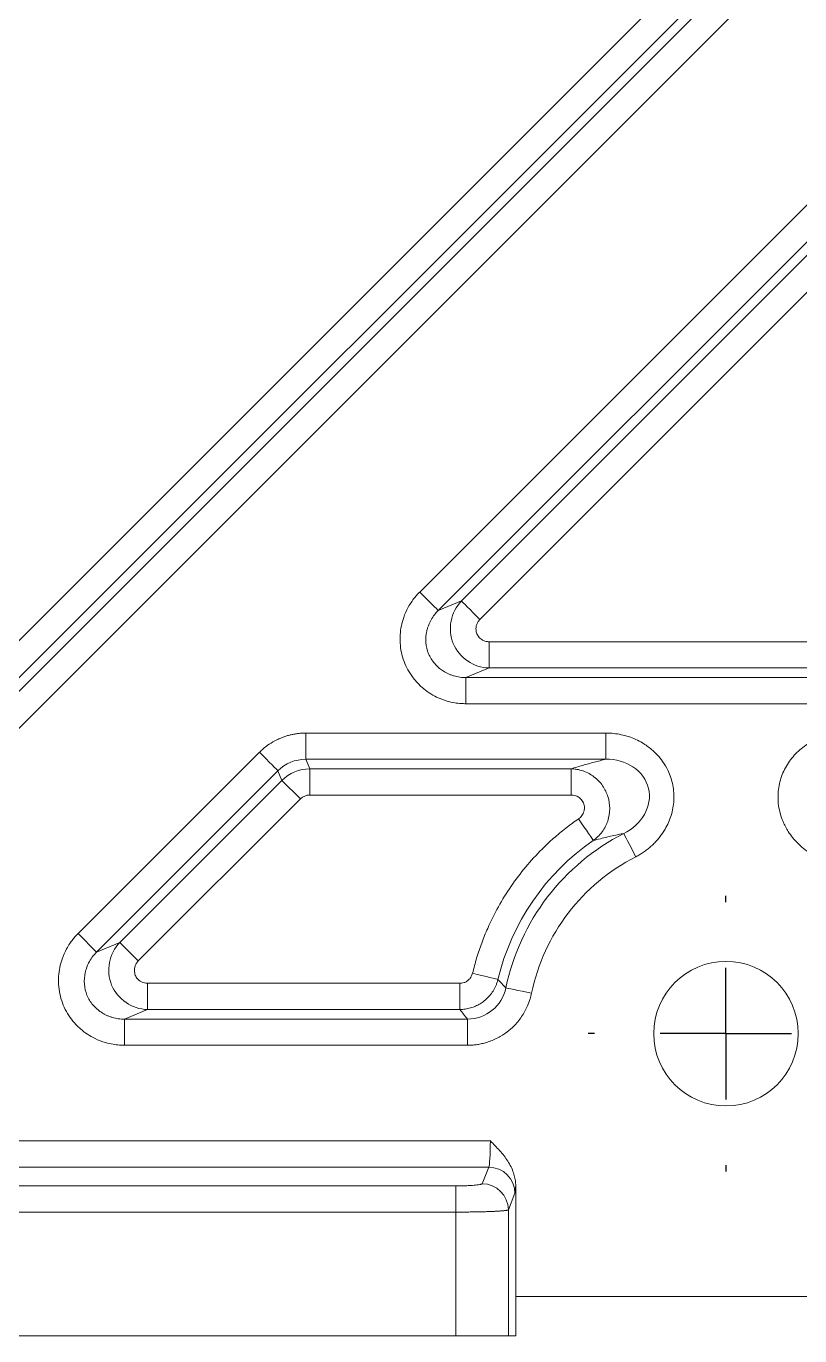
# Model space of a CAD drawing. Header units: millimetres. Extents: x 410 to 793, y 6 to 277.
# Drawn here: x 690.74 to 694.95, y 120.53 to 127.65 of the extents above; entities that cross this region are included whole.
import ezdxf

# ---------------------------------------------------------------- set-up
doc = ezdxf.new("R2010")
doc.units = ezdxf.units.MM
doc.layers.add('图框', color=7, linetype='Continuous')

# ---------------------------------------------------------------- blocks, each defined once
blk = doc.blocks.new('SW_CENTERMARKSYMBOL_81')
at = {"layer": '图框', "color": 0}
for p, q in [((0, 0.7143), (0, 0.75)), ((0, 0), (0, 0.3571)), ((-0.7143, 0), (-0.75, 0)), ((0, 0), (-0.3571, 0)), ((0, 0), (0, -0.3571)), ((0, 0), (0.3571, 0)), ((0.7143, 0), (0.75, 0)), ((0, -0.7143), (0, -0.75))]:
    blk.add_line(p, q, dxfattribs=at)

msp = doc.modelspace()

# ---------------------------------------------------------------- linework, layer by layer
at = {"color": 7, "linetype": 'Continuous', "lineweight": 15}
for p, q in [((698.6601, 132.2701), (688.9219, 122.5319)), ((698.7607, 132.1695), (689.0226, 122.4313)), ((698.8129, 132.1478), (689.0442, 122.3791)), ((689.1448, 122.2785), (698.9135, 132.0472)), ((698.4729, 130.1686), (692.8805, 124.5763)), ((692.9812, 124.4756), (698.5735, 130.068)), ((693.1071, 124.5278), (695.9895, 127.4102)), ((696.0902, 127.3096), (693.2077, 124.4272)), ((692.9812, 124.4756), (693.1071, 124.5278)), ((693.2581, 124.1634), (693.2581, 124.3057)), ((693.2581, 124.3057), (696.3435, 124.3057)), ((693.2581, 124.1634), (693.1321, 124.1112)), ((696.3435, 124.1634), (693.2581, 124.1634)), ((693.1321, 124.1112), (693.1321, 123.9689)), ((697.6785, 124.1112), (693.1321, 124.1112)), ((693.1321, 123.9689), (697.6785, 123.9689)), ((693.8932, 123.8093), (692.2609, 123.8093)), ((692.2609, 123.6669), (692.2609, 123.8093)), ((693.8932, 123.6669), (693.8932, 123.8093)), ((692.0093, 123.7051), (691.0234, 122.7191)), ((692.2609, 123.6669), (693.8932, 123.6669)), ((692.2609, 123.6669), (692.2825, 123.6148)), ((691.124, 122.6185), (692.11, 123.6044)), ((691.25, 122.6707), (692.1316, 123.5522)), ((692.1316, 123.5522), (692.11, 123.6044)), ((692.1316, 123.5522), (692.2322, 123.4516)), ((692.2825, 123.6148), (693.7037, 123.6148)), ((692.2825, 123.4725), (692.2825, 123.6148)), ((693.7037, 123.6148), (693.7037, 123.4725)), ((692.2322, 123.4516), (691.3506, 122.57)), ((693.7037, 123.4725), (692.2825, 123.4725)), ((691.124, 122.6185), (691.0234, 122.7191)), ((691.124, 122.6185), (691.25, 122.6707)), ((691.4009, 122.3062), (691.4009, 122.4486)), ((691.4009, 122.4486), (693.0986, 122.4486)), ((693.0986, 122.4486), (693.0986, 122.3062)), ((691.4009, 122.3062), (691.275, 122.2541)), ((693.0986, 122.3062), (691.4009, 122.3062)), ((691.275, 122.2541), (691.275, 122.1118)), ((693.1404, 122.2541), (691.275, 122.2541)), ((693.1404, 122.1118), (693.1404, 122.2541)), ((691.275, 122.1118), (693.1404, 122.1118)), ((693.2648, 121.5914), (636.8268, 121.5914)), ((693.2557, 121.4491), (636.8359, 121.4491)), ((693.2198, 121.359), (693.2557, 121.4491)), ((637.0146, 121.3469), (693.077, 121.3469)), ((693.077, 121.2046), (693.077, 121.3469)), ((693.4028, 120.7462), (693.4028, 121.3469)), ((693.3985, 121.3068), (693.3625, 121.2167)), ((693.077, 121.2046), (637.0146, 121.2046)), ((693.077, 121.2046), (693.077, 120.5319)), ((693.3625, 121.2167), (693.3625, 120.5319)), ((693.4028, 120.5319), (693.4028, 120.7462)), ((700.4744, 120.7462), (693.4028, 120.7462)), ((637.0146, 120.5319), (693.077, 120.5319)), ((693.077, 120.5319), (693.3625, 120.5319)), ((693.3625, 120.5319), (693.4028, 120.5319))]:
    msp.add_line(p, q, dxfattribs=at)
at = {"color": 7, "linetype": 'Continuous', "lineweight": 15, "flags": 128}
for points in [[(692.9812, 124.4756), (692.9778, 124.479), (692.9711, 124.4857), (692.9613, 124.4955), (692.9488, 124.508), (692.9339, 124.5229), (692.9171, 124.5396), (692.8992, 124.5576), (692.8805, 124.5763)], [(693.2077, 124.4272), (693.1891, 124.4458), (693.1711, 124.4638), (693.1544, 124.4805), (693.1395, 124.4954), (693.1269, 124.508), (693.1171, 124.5178), (693.1105, 124.5245), (693.1071, 124.5278)], [(692.11, 123.6044), (692.1066, 123.6078), (692.0999, 123.6145), (692.0901, 123.6242), (692.0776, 123.6368), (692.0627, 123.6517), (692.0459, 123.6684), (692.0279, 123.6864), (692.0093, 123.7051)], [(693.744, 123.3426), (693.7589, 123.3209), (693.7733, 123.3), (693.7867, 123.2805), (693.7986, 123.2631), (693.8087, 123.2484), (693.8165, 123.237), (693.8218, 123.2292), (693.8245, 123.2253)], [(693.9902, 123.2633), (693.9924, 123.2591), (693.9967, 123.2507), (694.003, 123.2384), (694.011, 123.2225), (694.0206, 123.2038), (694.0314, 123.1827), (694.0429, 123.16), (694.0549, 123.1366)], [(691.3506, 122.57), (691.332, 122.5886), (691.314, 122.6066), (691.2973, 122.6234), (691.2824, 122.6383), (691.2698, 122.6508), (691.26, 122.6606), (691.2533, 122.6673), (691.25, 122.6707)], [(693.3062, 122.4702), (693.3016, 122.4713), (693.2924, 122.4735), (693.2789, 122.4767), (693.2617, 122.4808), (693.2412, 122.4857), (693.2181, 122.4912), (693.1934, 122.4971), (693.1678, 122.5032)], [(693.3494, 122.424), (693.354, 122.423), (693.3632, 122.4211), (693.3768, 122.4183), (693.3942, 122.4147), (693.4148, 122.4104), (693.438, 122.4055), (693.4629, 122.4004), (693.4887, 122.395)]]:
    msp.add_lwpolyline(points, dxfattribs=at)
at = {"color": 7, "linetype": 'Continuous', "lineweight": 15}
msp.add_circle((694.5458, 122.1748), 0.3929, dxfattribs=at)
for centre, radius, start, end in [((694.5458, 122.1748), 1.2221, 117.0395, 168.2338), ((694.5458, 122.1748), 1.2743, 124.4731, 166.59487), ((693.2554, 121.306), 0.1431, 0.29586, 89.88811), ((693.2195, 121.2159), 0.1431, 0.29635, 89.88762)]:
    msp.add_arc(centre, radius, start, end, dxfattribs=at)
for points, knots in [([(692.8805, 124.5763), (692.8761, 124.5717), (692.8661, 124.5614), (692.8508, 124.5432), (692.8341, 124.5203), (692.8129, 124.4856), (692.7938, 124.4426), (692.7798, 124.3921), (692.7729, 124.3411), (692.774, 124.2712), (692.7955, 124.1853), (692.8411, 124.1093), (692.8897, 124.0591), (692.9307, 124.0279), (692.9763, 124.0021), (693.0233, 123.984), (693.0683, 123.9738), (693.1028, 123.9695), (693.1232, 123.9691), (693.1321, 123.9689)], [0, 0, 0, 0, 0.022862, 0.051114, 0.08471, 0.123624, 0.19585, 0.251749, 0.309972, 0.378999, 0.500011, 0.621023, 0.690044, 0.748273, 0.804167, 0.876398, 0.927091, 0.96832, 1, 1, 1, 1]), ([(693.1321, 124.1112), (693.1266, 124.1113), (693.1156, 124.1114), (693.0992, 124.1131), (693.0832, 124.1159), (693.0675, 124.1199), (693.0521, 124.1249), (693.0373, 124.131), (693.023, 124.1381), (693.0067, 124.1477), (692.9849, 124.1634), (692.9547, 124.1926), (692.9255, 124.2396), (692.9114, 124.3012), (692.9151, 124.3496), (692.9261, 124.391), (692.9393, 124.4215), (692.9595, 124.4527), (692.9742, 124.4682), (692.9812, 124.4756)], [0, 0, 0, 0, 0.032639, 0.064982, 0.097072, 0.128943, 0.160617, 0.192111, 0.223435, 0.254598, 0.303644, 0.380865, 0.500295, 0.622268, 0.745629, 0.781086, 0.874236, 0.939812, 1, 1, 1, 1]), ([(693.1071, 124.5278), (693.0484, 124.4677), (693.0311, 124.3732), (693.095, 124.2189), (693.174, 124.1644), (693.2581, 124.1634)], [0, 0, 0, 0, 0.5, 0.5, 1, 1, 1, 1]), ([(693.2581, 124.3057), (693.255, 124.3058), (693.2471, 124.3061), (693.2349, 124.309), (693.2228, 124.3143), (693.2093, 124.3233), (693.1986, 124.3352), (693.1914, 124.3492), (693.1872, 124.3623), (693.1857, 124.3782), (693.1886, 124.3962), (693.1956, 124.4133), (693.2037, 124.4225), (693.2077, 124.4272)], [0, 0, 0, 0, 0.054382, 0.141783, 0.22102, 0.288556, 0.431673, 0.500079, 0.568504, 0.675037, 0.782373, 0.890558, 1, 1, 1, 1]), ([(692.2609, 123.8093), (692.2542, 123.8091), (692.2409, 123.8089), (692.2209, 123.8072), (692.2011, 123.8043), (692.1816, 123.8004), (692.1623, 123.7955), (692.1433, 123.7894), (692.1235, 123.7819), (692.096, 123.7694), (692.0634, 123.7505), (692.0325, 123.7272), (692.0158, 123.7113), (692.0093, 123.7051)], [0, 0, 0, 0, 0.07179, 0.143396, 0.214865, 0.286236, 0.357541, 0.428809, 0.500064, 0.585185, 0.752393, 0.903558, 1, 1, 1, 1]), ([(694.0549, 123.1366), (694.0622, 123.1405), (694.0767, 123.1482), (694.0975, 123.1615), (694.1175, 123.1759), (694.1365, 123.1916), (694.1545, 123.2083), (694.1714, 123.2262), (694.1871, 123.2451), (694.2015, 123.265), (694.225, 123.3023), (694.2507, 123.3609), (694.2633, 123.4295), (694.2629, 123.4849), (694.2557, 123.5399), (694.2364, 123.5982), (694.2048, 123.6522), (694.174, 123.6903), (694.1377, 123.725), (694.098, 123.7533), (694.0552, 123.7754), (694.0163, 123.7905), (693.9761, 123.8012), (693.9349, 123.808), (693.9071, 123.8088), (693.8932, 123.8093)], [0, 0, 0, 0, 0.025464, 0.050906, 0.076327, 0.101726, 0.127107, 0.152471, 0.177827, 0.203187, 0.228567, 0.314046, 0.399479, 0.442283, 0.48525, 0.570785, 0.630256, 0.678017, 0.722131, 0.785281, 0.828224, 0.87111, 0.914009, 0.956963, 1, 1, 1, 1]), ([(695.1984, 123.8093), (695.1902, 123.8091), (695.1738, 123.8088), (695.1492, 123.8064), (695.1248, 123.8026), (695.1008, 123.7973), (695.0771, 123.7905), (695.054, 123.7823), (695.0314, 123.7726), (695.0095, 123.7614), (694.9717, 123.7389), (694.9222, 123.6983), (694.8797, 123.6429), (694.8549, 123.5934), (694.8362, 123.5412), (694.8268, 123.4805), (694.8303, 123.418), (694.8405, 123.37), (694.8571, 123.3226), (694.8797, 123.2794), (694.9077, 123.2403), (694.9355, 123.2092), (694.9665, 123.1814), (695.0001, 123.1567), (695.0245, 123.1433), (695.0367, 123.1366)], [0, 0, 0, 0, 0.0254668, 0.0509093, 0.0763289, 0.1017271, 0.127106, 0.1524702, 0.1778273, 0.2031891, 0.228573, 0.3140631, 0.3994919, 0.4422955, 0.4852601, 0.5707886, 0.630194, 0.6780151, 0.7223993, 0.7852812, 0.8282251, 0.8711125, 0.9140135, 0.9569682, 1, 1, 1, 1]), ([(693.7037, 123.6148), (693.7141, 123.618), (693.7347, 123.6243), (693.7663, 123.6335), (693.7978, 123.6424), (693.8294, 123.6509), (693.8609, 123.6591), (693.8826, 123.6644), (693.8932, 123.6669)], [0, 0, 0, 0, 0.1827, 0.358956, 0.528789, 0.692223, 0.849284, 1, 1, 1, 1]), ([(693.8932, 123.6669), (693.9456, 123.6679), (693.9977, 123.6538), (694.0823, 123.5977), (694.1132, 123.5558), (694.1359, 123.4614), (694.1273, 123.4101), (694.0775, 123.3224), (694.0373, 123.2863), (693.9902, 123.2633)], [0, 0, 0, 0, 0.25, 0.25, 0.5, 0.5, 0.75, 0.75, 1, 1, 1, 1]), ([(693.7037, 123.6148), (693.707, 123.6147), (693.7173, 123.6144), (693.7394, 123.6118), (693.7694, 123.6042), (693.8007, 123.5903), (693.8387, 123.5658), (693.8774, 123.5253), (693.907, 123.4646), (693.9171, 123.3978), (693.9082, 123.3426), (693.8908, 123.3007), (693.8728, 123.2712), (693.852, 123.2477), (693.8352, 123.2331), (693.827, 123.2271), (693.8245, 123.2253)], [0, 0, 0, 0, 0.018434, 0.058764, 0.125151, 0.192595, 0.25021, 0.378435, 0.499599, 0.620665, 0.749189, 0.806437, 0.87437, 0.942569, 0.982944, 1, 1, 1, 1]), ([(693.7037, 123.4725), (693.7068, 123.4724), (693.7155, 123.4721), (693.7287, 123.4688), (693.7416, 123.4627), (693.7558, 123.4526), (693.7695, 123.4357), (693.7773, 123.4108), (693.7756, 123.3887), (693.7698, 123.3723), (693.7629, 123.3606), (693.7545, 123.3505), (693.7475, 123.3453), (693.744, 123.3426)], [0, 0, 0, 0, 0.051691, 0.14297, 0.220866, 0.285887, 0.428208, 0.570601, 0.705839, 0.784755, 0.856378, 0.928089, 1, 1, 1, 1]), ([(693.744, 123.3426), (693.7322, 123.3344), (693.7087, 123.318), (693.6744, 123.292), (693.6409, 123.265), (693.6082, 123.2371), (693.5764, 123.2081), (693.5243, 123.1577), (693.4555, 123.0825), (693.3762, 122.9776), (693.3069, 122.866), (693.255, 122.7618), (693.217, 122.6681), (693.1892, 122.5866), (693.1749, 122.531), (693.1678, 122.5032)], [0, 0, 0, 0, 0.041373, 0.082674, 0.123941, 0.165211, 0.206524, 0.247918, 0.37393, 0.500014, 0.626026, 0.752111, 0.834775, 0.917303, 1, 1, 1, 1]), ([(693.8245, 123.2253), (693.8371, 123.2285), (693.8623, 123.235), (693.8991, 123.2438), (693.9409, 123.2533), (693.9712, 123.2595), (693.9902, 123.2634)], [0, 0, 0, 0, 0.250188, 0.500024, 0.686301, 1, 1, 1, 1]), ([(691.0234, 122.7191), (691.0189, 122.7145), (691.0089, 122.7042), (690.9936, 122.686), (690.9769, 122.6632), (690.9558, 122.6285), (690.9366, 122.5855), (690.9226, 122.535), (690.9158, 122.4839), (690.9169, 122.414), (690.9384, 122.3281), (690.9839, 122.2522), (691.0325, 122.202), (691.0735, 122.1707), (691.1191, 122.1449), (691.1662, 122.1268), (691.2112, 122.1166), (691.2456, 122.1124), (691.2661, 122.1119), (691.275, 122.1118)], [0, 0, 0, 0, 0.022862, 0.051114, 0.08471, 0.123624, 0.19585, 0.251749, 0.309972, 0.378999, 0.500011, 0.621023, 0.690044, 0.748273, 0.804167, 0.876398, 0.927091, 0.96832, 1, 1, 1, 1]), ([(691.25, 122.6707), (691.1913, 122.6105), (691.1739, 122.5161), (691.2378, 122.3618), (691.3169, 122.3073), (691.4009, 122.3062)], [0, 0, 0, 0, 0.5, 0.5, 1, 1, 1, 1]), ([(691.275, 122.2541), (691.2694, 122.2541), (691.2585, 122.2542), (691.2421, 122.256), (691.226, 122.2588), (691.2103, 122.2627), (691.195, 122.2678), (691.1802, 122.2739), (691.1659, 122.281), (691.1495, 122.2906), (691.1277, 122.3062), (691.0976, 122.3355), (691.0684, 122.3825), (691.0542, 122.4441), (691.058, 122.4925), (691.069, 122.5339), (691.0821, 122.5643), (691.1024, 122.5956), (691.117, 122.6111), (691.124, 122.6185)], [0, 0, 0, 0, 0.032639, 0.064982, 0.097072, 0.128943, 0.160617, 0.192111, 0.223435, 0.254598, 0.303644, 0.380865, 0.500295, 0.622268, 0.745629, 0.781086, 0.874236, 0.939812, 1, 1, 1, 1]), ([(691.4009, 122.4486), (691.3979, 122.4487), (691.3899, 122.4489), (691.3778, 122.4518), (691.3657, 122.4571), (691.3521, 122.4662), (691.3414, 122.4781), (691.3342, 122.4921), (691.3301, 122.5051), (691.3285, 122.5211), (691.3315, 122.539), (691.3385, 122.5561), (691.3465, 122.5654), (691.3506, 122.57)], [0, 0, 0, 0, 0.054382, 0.141783, 0.22102, 0.288556, 0.431673, 0.500079, 0.568504, 0.675037, 0.782373, 0.890558, 1, 1, 1, 1]), ([(693.1678, 122.5032), (693.1669, 122.5001), (693.1652, 122.4939), (693.161, 122.4853), (693.1559, 122.4773), (693.1498, 122.4701), (693.1432, 122.4641), (693.1342, 122.4577), (693.1228, 122.4522), (693.1098, 122.449), (693.1018, 122.4487), (693.0986, 122.4486)], [0, 0, 0, 0, 0.101808, 0.202205, 0.301779, 0.400942, 0.499988, 0.580906, 0.749885, 0.896706, 1, 1, 1, 1]), ([(693.3062, 122.4702), (693.3048, 122.4649), (693.302, 122.4543), (693.2962, 122.4389), (693.2894, 122.4241), (693.2816, 122.4099), (693.2728, 122.3965), (693.2632, 122.384), (693.2529, 122.3724), (693.2421, 122.3619), (693.2277, 122.3497), (693.2087, 122.3365), (693.1839, 122.3236), (693.1568, 122.3139), (693.1281, 122.3075), (693.1084, 122.3067), (693.0986, 122.3062)], [0, 0, 0, 0, 0.057743, 0.11543, 0.172841, 0.229758, 0.285973, 0.341285, 0.395511, 0.448485, 0.500059, 0.593826, 0.691767, 0.792896, 0.896059, 1, 1, 1, 1]), ([(693.3062, 122.4702), (693.3134, 122.4624), (693.3276, 122.447), (693.3422, 122.4316), (693.3494, 122.424)], [0, 0, 0, 0, 0.504616, 1, 1, 1, 1]), ([(693.1404, 122.1118), (693.1469, 122.1119), (693.1609, 122.1121), (693.1828, 122.114), (693.2068, 122.1177), (693.2327, 122.1235), (693.2713, 122.1355), (693.317, 122.1566), (693.3647, 122.1895), (693.4078, 122.2301), (693.4421, 122.2758), (693.4665, 122.323), (693.4807, 122.361), (693.4862, 122.3846), (693.4887, 122.395)], [0, 0, 0, 0, 0.04065, 0.086005, 0.136024, 0.190695, 0.250032, 0.385081, 0.499965, 0.606463, 0.749883, 0.850512, 0.93396, 1, 1, 1, 1]), ([(693.1404, 122.2541), (693.1334, 122.2627), (693.1193, 122.2801), (693.1055, 122.2975), (693.0986, 122.3062)], [0, 0, 0, 0, 0.496354, 1, 1, 1, 1]), ([(693.4028, 121.3469), (693.4027, 121.3517), (693.4025, 121.3612), (693.401, 121.3755), (693.3986, 121.3898), (693.3952, 121.4039), (693.3889, 121.4246), (693.3777, 121.4513), (693.36, 121.4819), (693.3389, 121.5114), (693.3156, 121.539), (693.2903, 121.5658), (693.2733, 121.5829), (693.2648, 121.5914)], [0, 0, 0, 0, 0.049171, 0.099042, 0.149344, 0.199819, 0.250228, 0.373367, 0.499884, 0.616986, 0.749726, 0.874886, 1, 1, 1, 1]), ([(693.2198, 121.359), (693.2195, 121.3587), (693.2191, 121.358), (693.217, 121.3569), (693.2136, 121.3557), (693.2065, 121.354), (693.1944, 121.3522), (693.1766, 121.3504), (693.1557, 121.3489), (693.1302, 121.3477), (693.1025, 121.347), (693.085, 121.347), (693.077, 121.3469)], [0, 0, 0, 0, 0.052648, 0.110374, 0.173174, 0.241102, 0.39263, 0.50073, 0.610349, 0.759988, 0.891125, 1, 1, 1, 1]), ([(693.3985, 121.3068), (693.3987, 121.3074), (693.3991, 121.3087), (693.3999, 121.3127), (693.4007, 121.3196), (693.4018, 121.3305), (693.4024, 121.3412), (693.4028, 121.3469)], [0, 0, 0, 0, 0.128919, 0.293955, 0.494367, 0.729728, 1, 1, 1, 1]), ([(693.3625, 121.2167), (693.3622, 121.2164), (693.3614, 121.2158), (693.3587, 121.215), (693.355, 121.2142), (693.3502, 121.2135), (693.3446, 121.2128), (693.3383, 121.2121), (693.3313, 121.2115), (693.324, 121.2109), (693.3162, 121.2103), (693.3082, 121.2098), (693.3001, 121.2093), (693.2919, 121.2089), (693.2837, 121.2085), (693.2692, 121.2078), (693.247, 121.207), (693.2153, 121.2062), (693.1818, 121.2055), (693.1473, 121.205), (693.1122, 121.2047), (693.0886, 121.2046), (693.077, 121.2046)], [0, 0, 0, 0, 0.045373, 0.089263, 0.13167, 0.172595, 0.212037, 0.249996, 0.286473, 0.321466, 0.354977, 0.387005, 0.41755, 0.446612, 0.474191, 0.500287, 0.587211, 0.672677, 0.756686, 0.839242, 0.920346, 1, 1, 1, 1])]:
    msp.add_open_spline(points, degree=3, knots=knots, dxfattribs=at)
for points in [[(692.11, 123.6044), (692.1497, 123.6443), (692.2046, 123.6671), (692.2609, 123.6669)], [(692.2825, 123.6148), (692.2263, 123.6147), (692.1714, 123.5919), (692.1316, 123.5522)], [(692.2322, 123.4516), (692.2455, 123.4649), (692.2638, 123.4725), (692.2825, 123.4725)], [(693.4887, 122.395), (693.5554, 122.7152), (693.7636, 122.9879), (694.0549, 123.1366)], [(693.3494, 122.424), (693.3293, 122.3256), (693.2406, 122.2537), (693.1404, 122.2541)], [(693.2648, 121.5914), (693.2648, 121.5184), (693.2608, 121.4555), (693.2557, 121.4491)]]:
    msp.add_open_spline(points, degree=3, dxfattribs=at)

# ---------------------------------------------------------------- block references
at = {"layer": '图框'}
msp.add_blockref('SW_CENTERMARKSYMBOL_81', (694.5458, 122.1748), dxfattribs=at)

doc.saveas('drawing.dxf')
